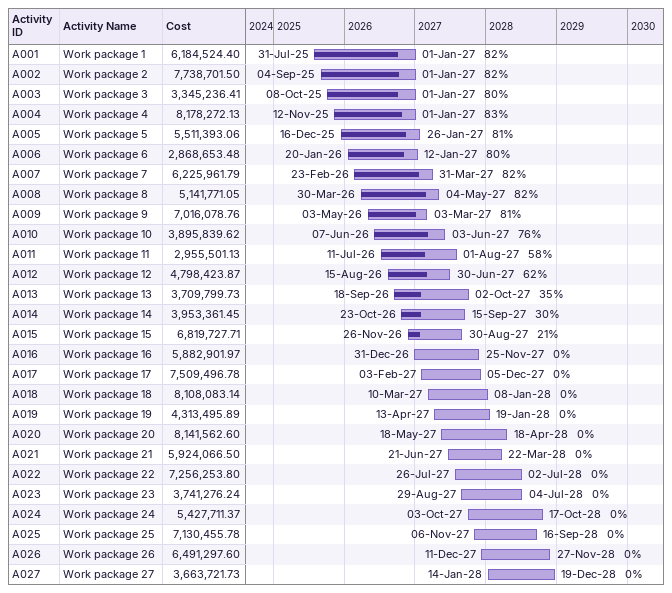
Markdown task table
| ID | Task | Start | Finish | % complete | Cost |
|---|---|---|---|---|---|
| A001 | Work package 1 | 2025-07-31 | 2027-01-01 | 82 | 6184524.40 |
| A002 | Work package 2 | 2025-09-04 | 2027-01-01 | 82 | 7738701.50 |
| A003 | Work package 3 | 2025-10-08 | 2027-01-01 | 80 | 3345236.41 |
| A004 | Work package 4 | 2025-11-12 | 2027-01-01 | 83 | 8178272.13 |
| A005 | Work package 5 | 2025-12-16 | 2027-01-26 | 81 | 5511393.06 |
| A006 | Work package 6 | 2026-01-20 | 2027-01-12 | 80 | 2868653.48 |
| A007 | Work package 7 | 2026-02-23 | 2027-03-31 | 82 | 6225961.79 |
| A008 | Work package 8 | 2026-03-30 | 2027-05-04 | 82 | 5141771.05 |
| A009 | Work package 9 | 2026-05-03 | 2027-03-03 | 81 | 7016078.76 |
| A010 | Work package 10 | 2026-06-07 | 2027-06-03 | 76 | 3895839.62 |
| A011 | Work package 11 | 2026-07-11 | 2027-08-01 | 58 | 2955501.13 |
| A012 | Work package 12 | 2026-08-15 | 2027-06-30 | 62 | 4798423.87 |
| A013 | Work package 13 | 2026-09-18 | 2027-10-02 | 35 | 3709799.73 |
| A014 | Work package 14 | 2026-10-23 | 2027-09-15 | 30 | 3953361.45 |
| A015 | Work package 15 | 2026-11-26 | 2027-08-30 | 21 | 6819727.71 |
| A016 | Work package 16 | 2026-12-31 | 2027-11-25 | 0 | 5882901.97 |
| A017 | Work package 17 | 2027-02-03 | 2027-12-05 | 0 | 7509496.78 |
| A018 | Work package 18 | 2027-03-10 | 2028-01-08 | 0 | 8108083.14 |
| A019 | Work package 19 | 2027-04-13 | 2028-01-19 | 0 | 4313495.89 |
| A020 | Work package 20 | 2027-05-18 | 2028-04-18 | 0 | 8141562.60 |
| A021 | Work package 21 | 2027-06-21 | 2028-03-22 | 0 | 5924066.50 |
| A022 | Work package 22 | 2027-07-26 | 2028-07-02 | 0 | 7256253.80 |
| A023 | Work package 23 | 2027-08-29 | 2028-07-04 | 0 | 3741276.24 |
| A024 | Work package 24 | 2027-10-03 | 2028-10-17 | 0 | 5427711.37 |
| A025 | Work package 25 | 2027-11-06 | 2028-09-16 | 0 | 7130455.78 |
| A026 | Work package 26 | 2027-12-11 | 2028-11-27 | 0 | 6491297.60 |
| A027 | Work package 27 | 2028-01-14 | 2028-12-19 | 0 | 3663721.73 |
